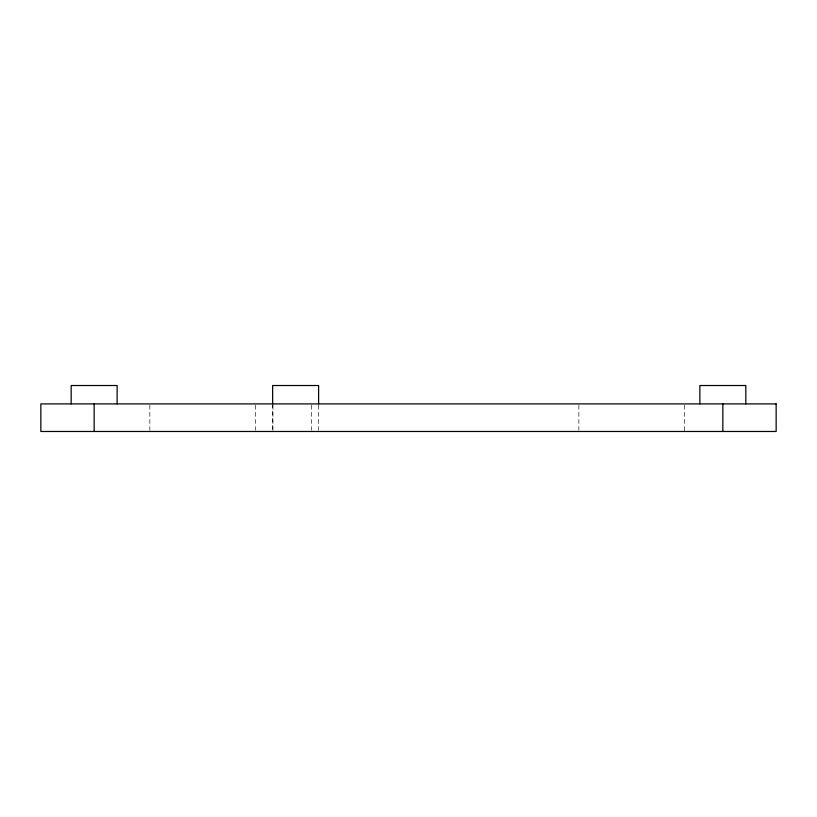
<?xml version="1.0" encoding="UTF-8"?>
<svg xmlns="http://www.w3.org/2000/svg" width="817" height="817" viewBox="0 0 817 817"><rect width="100%" height="100%" fill="white"/><g stroke="black" fill="none" stroke-linecap="round" stroke-linejoin="round"><path stroke-width="0.61" stroke-dasharray="4.08 3.06" d="M684.575 405.161L684.575 431.478M578.865 405.161L578.865 430.222M318.61 405.161L318.61 430.222M311.491 405.161L311.491 430.222M272.96 405.161L272.96 430.222M272.653 403.904L272.653 430.222M255.537 405.161L255.537 430.222M149.838 405.161L149.838 430.222"/><path stroke-width="1.23" d="M745.819 403.904L745.819 385.522L699.863 385.522L699.863 403.904M722.841 403.904L722.841 431.478M318.61 403.904L318.61 385.522L272.653 385.522L272.653 403.904M117.127 403.904L117.127 385.522L71.171 385.522L71.171 403.904M94.149 403.904L94.149 431.478M776.15 403.904L40.85 403.904L40.85 431.478L776.15 431.478L776.15 403.904"/></g></svg>
